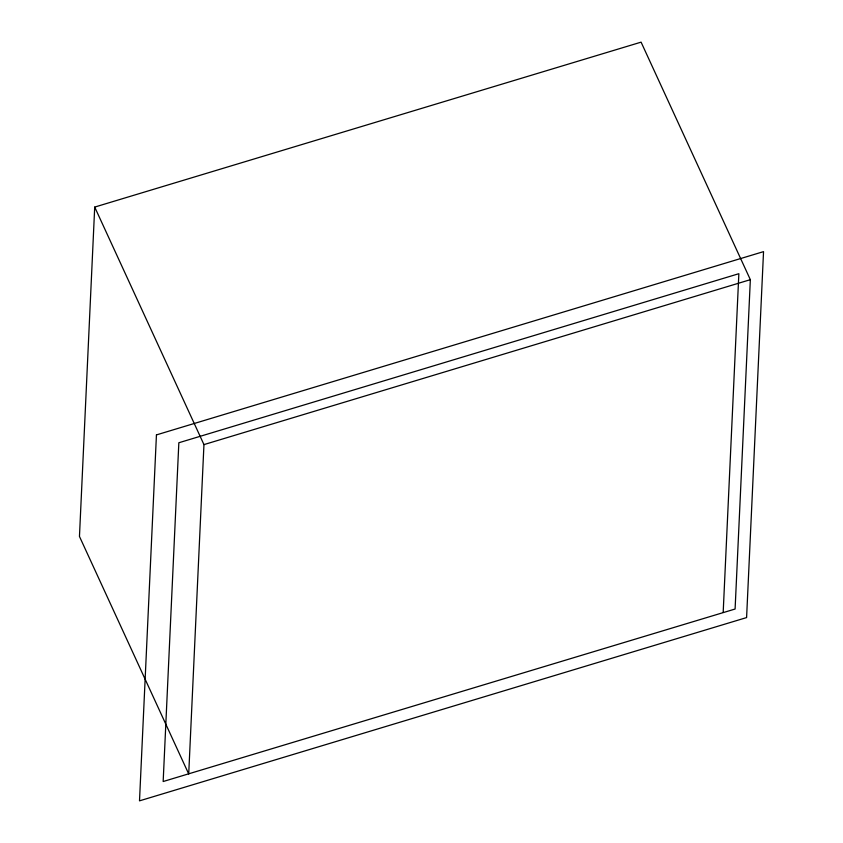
<?xml version="1.0" encoding="UTF-8"?>
<svg xmlns="http://www.w3.org/2000/svg" width="843" height="843" viewBox="0 0 843 843"><rect width="100%" height="100%" fill="white"/><g stroke="black" fill="none" stroke-linecap="round" stroke-linejoin="round"><path stroke-width="1.26" d="M94.711 207.083L79.463 536.443L188.716 773.969L203.953 444.609L94.711 207.083L641.091 42.15L750.344 279.676L735.096 609.025L163.163 781.524L178.842 442.754L738.858 273.701L723.178 612.461M203.953 444.609L750.344 279.676M156.44 434.904L139.506 800.85L746.592 617.582L763.537 251.636L156.44 434.904"/></g></svg>
